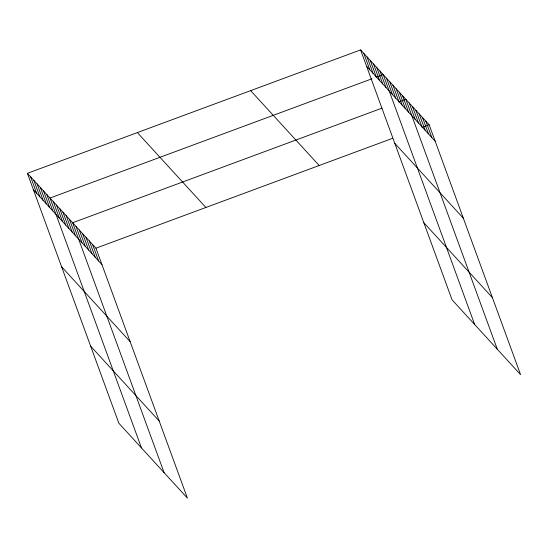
<?xml version="1.0" encoding="UTF-8"?>
<svg xmlns="http://www.w3.org/2000/svg" width="548" height="548" viewBox="0 0 548 548"><rect width="100%" height="100%" fill="white"/><g stroke="black" fill="none" stroke-linecap="round" stroke-linejoin="round"><path stroke-width="0.82" d="M27.4 173.319L95.948 248.196L187.402 498.098L118.848 423.22L27.4 173.319L360.598 49.902L429.153 124.78L520.6 374.681L452.052 299.804L360.598 49.902M372.065 78.741L50.019 198.027L141.473 447.928M376.051 77.268L383.223 74.61L474.671 324.512M381.935 108.175L72.644 222.741L164.092 472.643M398.67 101.976L405.842 99.325L497.296 349.227M95.948 248.196L392.498 138.356M421.981 127.437L429.153 124.78M366.605 66.308L435.153 141.192M394.8 143.364L463.355 218.241M423.851 222.748L492.405 297.633M250.642 90.626L319.196 165.51M137.356 132.589L205.904 207.473M33.407 189.724L101.955 264.609M61.602 266.78L130.15 341.664M90.653 346.165L159.201 421.049M425.817 121.142L431.824 137.555M422.487 117.505L428.495 133.918M419.158 113.874L425.166 130.28M415.829 110.237L421.837 126.643M412.5 106.6L418.508 123.005M409.171 102.962L415.179 119.368M402.609 95.79L408.616 112.203M399.382 92.263L405.383 108.668M396.149 88.735L402.15 105.141M392.916 85.2L398.923 101.613M389.683 81.673L395.69 98.078M386.45 78.138L392.457 94.551M379.99 71.082L385.998 87.488M376.757 67.548L382.764 83.96M373.524 64.02L379.531 80.433M370.297 60.492L376.298 76.898M367.064 56.958L373.065 73.37M363.831 53.43L369.838 69.836M92.619 244.559L98.626 260.971M89.29 240.928L95.297 257.334M85.961 237.291L91.968 253.697M82.632 233.654L88.639 250.059M79.302 230.016L85.31 246.422M75.973 226.379L81.974 242.785M69.411 219.207L75.419 235.619M66.178 215.679L72.185 232.085M62.945 212.151L68.952 228.557M59.718 208.617L65.719 225.029M56.485 205.089L62.493 221.495M53.252 201.554L59.259 217.967M46.792 194.499L52.793 210.905M43.559 190.964L49.56 207.377M40.326 187.437L46.333 203.849M37.093 183.909L43.1 200.315M33.866 180.374L39.867 196.787M30.633 176.846L36.634 193.259"/></g></svg>
